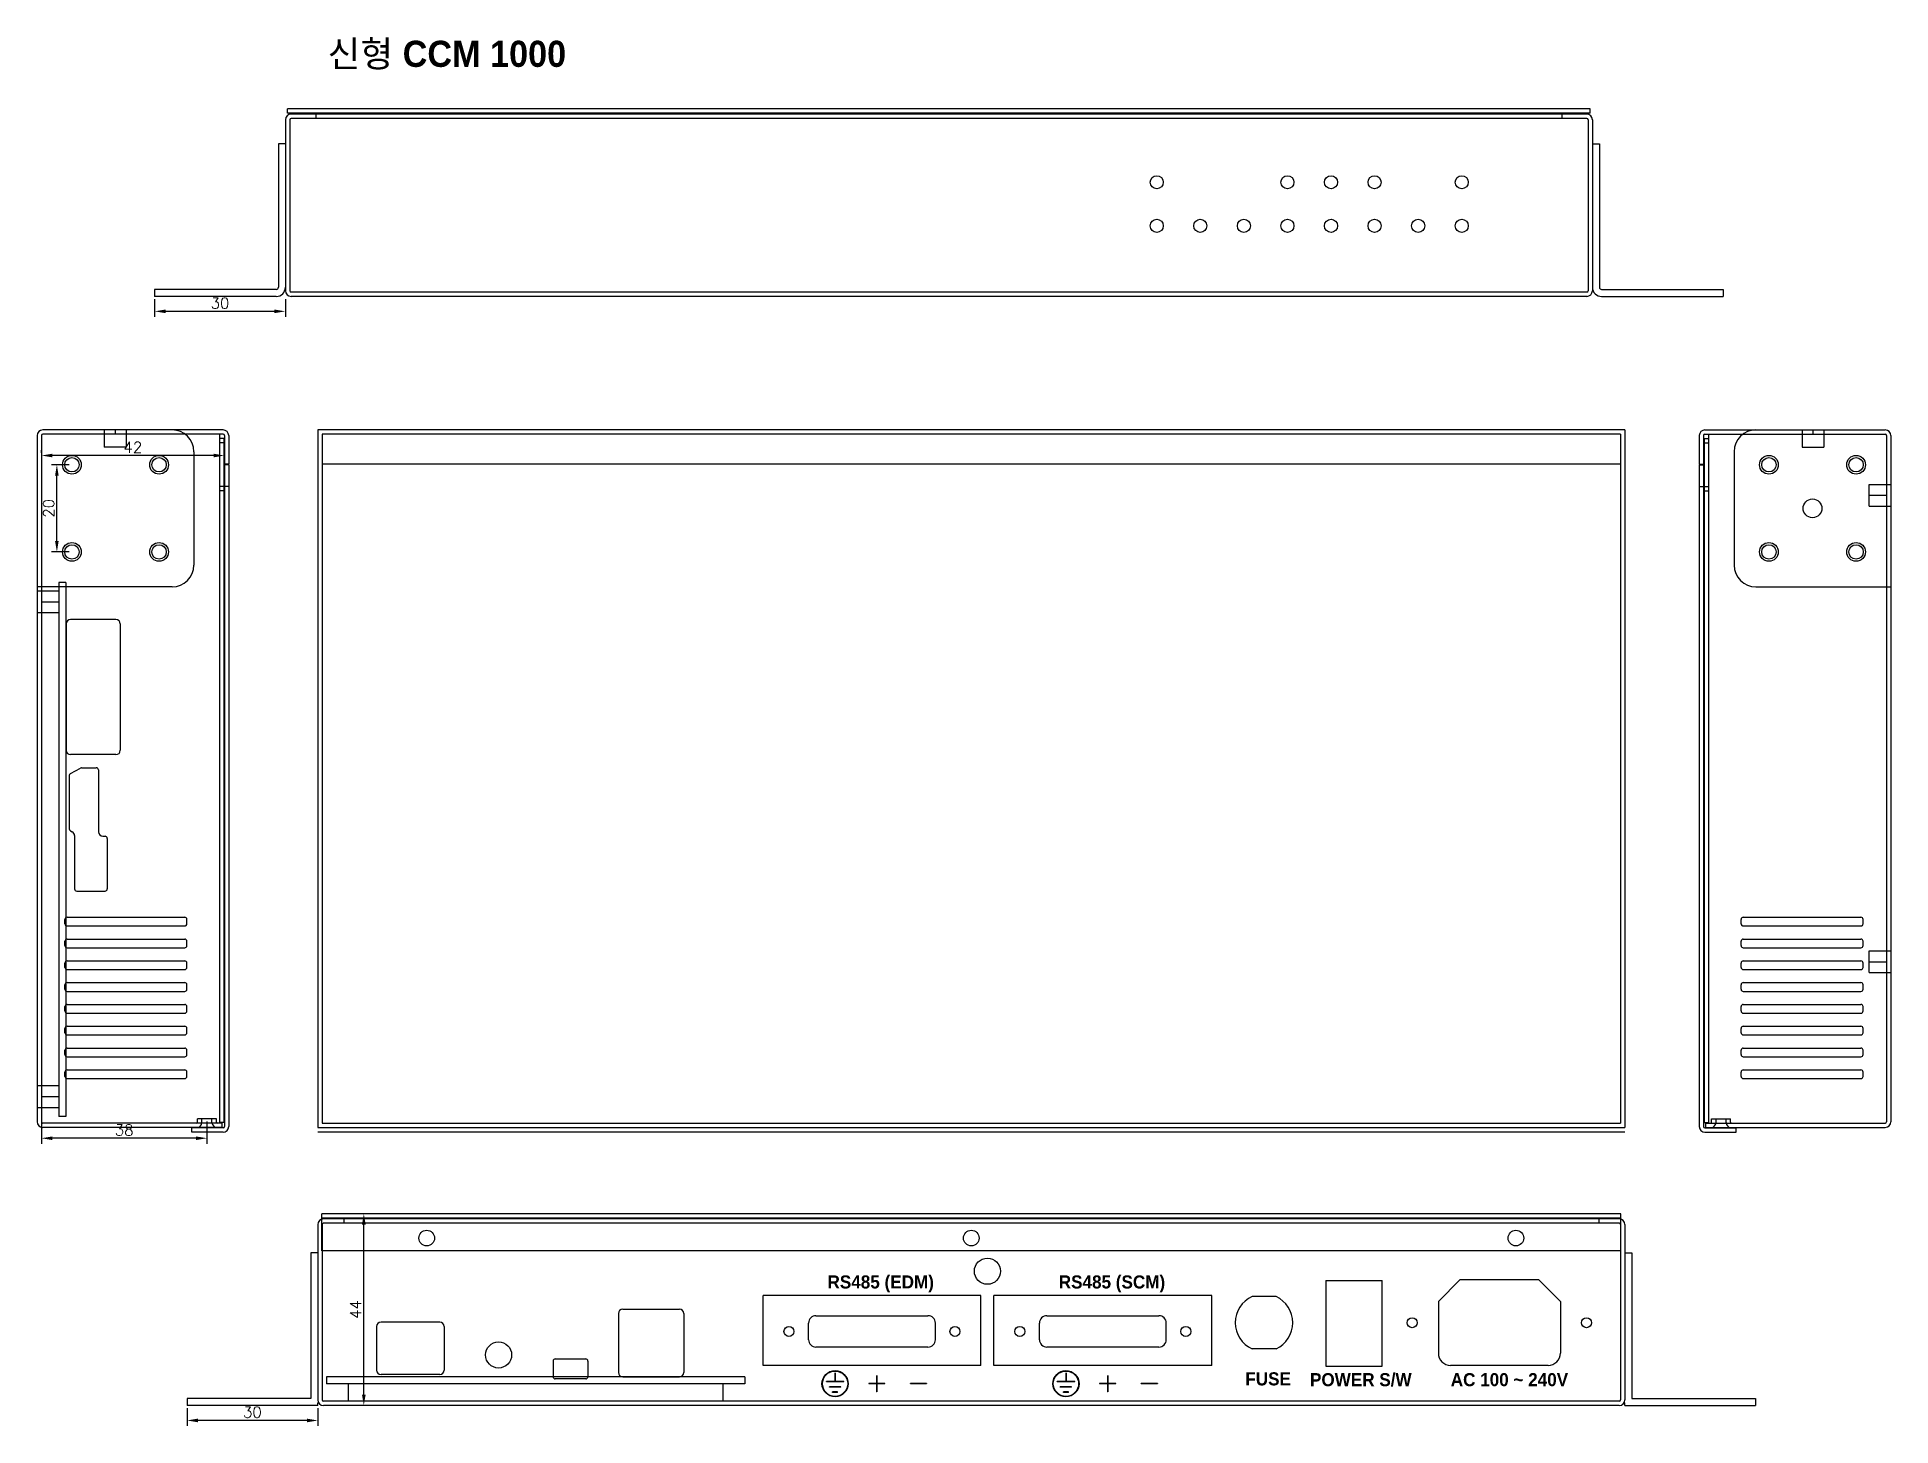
# Model space of a CAD drawing. Extents: x 1176 to 1602, y 401 to 719.
import ezdxf

# ---------------------------------------------------------------- set-up
doc = ezdxf.new("R2010")
doc.units = 0
doc.layers.get('0').update_dxf_attribs({"linetype": 'CONTINUOUS'})
doc.layers.get('DEFPOINTS').update_dxf_attribs({"linetype": 'CONTINUOUS'})
doc.layers.add('LAYER0000', color=7, linetype='CONTINUOUS')
doc.styles.get("Standard").update_dxf_attribs({"font": 'txt.shx', "bigfont": 'whgtxt.shx'})
doc.dimstyles.new('ISO-25', dxfattribs={"dimtxt": 2.5, "dimasz": 2.5, "dimexe": 1.25, "dimexo": 0.625, "dimtad": 1, "dimtxsty": 'STANDARD', "dimcen": 2.5, "dimazin": 3, "dimtfac": 1, "dimtmove": 0, "dimatfit": 3})

# ---------------------------------------------------------------- blocks, each defined once
blk = doc.blocks.new('*D9')
at = {"color": 0}
for p, q in [((1203.02, 659.2), (1203.02, 655.15)), ((1230.52, 656.4), (1205.52, 656.4)), ((1233.02, 659.2), (1233.02, 655.15))]:
    blk.add_line(p, q, dxfattribs=at)
for points in [[(1205.52, 656.82), (1205.52, 655.99), (1203.02, 656.4)], [(1230.52, 656.82), (1230.52, 655.99), (1233.02, 656.4)]]:
    blk.add_solid(points, dxfattribs=at)
at = {"layer": 'DEFPOINTS', "color": 0}
for p in [(1203.02, 659.83), (1233.02, 659.83), (1203.02, 656.4)]:
    blk.add_point(p, dxfattribs=at)
at = {"color": 0, "insert": (1218.02, 658.28), "char_height": 2.5, "attachment_point": 5}
blk.add_mtext('30', dxfattribs=at)
blk = doc.blocks.new('*D10')
at = {"color": 0}
for p, q in [((1183.41, 621.21), (1179.33, 621.21)), ((1180.58, 603.71), (1180.58, 618.71)), ((1183.41, 601.21), (1179.33, 601.21))]:
    blk.add_line(p, q, dxfattribs=at)
for points in [[(1180.16, 618.71), (1180.99, 618.71), (1180.58, 621.21)], [(1180.16, 603.71), (1180.99, 603.71), (1180.58, 601.21)]]:
    blk.add_solid(points, dxfattribs=at)
at = {"layer": 'DEFPOINTS', "color": 0}
for p in [(1180.58, 621.21), (1184.03, 621.21), (1184.03, 601.21)]:
    blk.add_point(p, dxfattribs=at)
at = {"color": 0, "insert": (1178.7, 611.21), "char_height": 2.5, "attachment_point": 5, "rotation": 90}
blk.add_mtext('20', dxfattribs=at)
blk = doc.blocks.new('*D11')
at = {"color": 0}
for p, q in [((1177.03, 623.95), (1177.03, 624.58)), ((1216.53, 623.33), (1179.53, 623.33)), ((1219.03, 623.95), (1219.03, 624.58))]:
    blk.add_line(p, q, dxfattribs=at)
for points in [[(1179.53, 623.74), (1179.53, 622.91), (1177.03, 623.33)], [(1216.53, 623.74), (1216.53, 622.91), (1219.03, 623.33)]]:
    blk.add_solid(points, dxfattribs=at)
at = {"layer": 'DEFPOINTS', "color": 0}
for p in [(1177.03, 623.33), (1177.03, 623.33), (1219.03, 623.33)]:
    blk.add_point(p, dxfattribs=at)
at = {"color": 0, "insert": (1198.03, 625.2), "char_height": 2.5, "attachment_point": 5}
blk.add_mtext('42', dxfattribs=at)
blk = doc.blocks.new('*D12')
at = {"color": 0}
for p, q in [((1177.03, 470.58), (1177.03, 465.47)), ((1215.03, 470.58), (1215.03, 465.47)), ((1212.53, 466.72), (1179.53, 466.72))]:
    blk.add_line(p, q, dxfattribs=at)
for points in [[(1179.53, 467.13), (1179.53, 466.3), (1177.03, 466.72)], [(1212.53, 467.13), (1212.53, 466.3), (1215.03, 466.72)]]:
    blk.add_solid(points, dxfattribs=at)
at = {"layer": 'DEFPOINTS', "color": 0}
for p in [(1177.03, 471.21), (1215.03, 471.21), (1177.03, 466.72)]:
    blk.add_point(p, dxfattribs=at)
at = {"color": 0, "insert": (1196.03, 468.59), "char_height": 2.5, "attachment_point": 5}
blk.add_mtext('38', dxfattribs=at)
blk = doc.blocks.new('*D13')
at = {"color": 0}
for p, q in [((1210.46, 404.78), (1210.46, 400.73)), ((1240.46, 404.78), (1240.46, 400.73)), ((1237.96, 401.98), (1212.96, 401.98))]:
    blk.add_line(p, q, dxfattribs=at)
for points in [[(1212.96, 402.4), (1212.96, 401.56), (1210.46, 401.98)], [(1237.96, 402.4), (1237.96, 401.56), (1240.46, 401.98)]]:
    blk.add_solid(points, dxfattribs=at)
at = {"layer": 'DEFPOINTS', "color": 0}
for p in [(1210.46, 405.41), (1240.46, 405.41), (1210.46, 401.98)]:
    blk.add_point(p, dxfattribs=at)
at = {"color": 0, "insert": (1225.46, 403.86), "char_height": 2.5, "attachment_point": 5}
blk.add_mtext('30', dxfattribs=at)
blk = doc.blocks.new('*D8')
at = {"color": 0}
for p, q in [((1250.86, 449.41), (1249.78, 449.41)), ((1251.03, 407.91), (1251.03, 446.91)), ((1250.86, 405.41), (1249.78, 405.41))]:
    blk.add_line(p, q, dxfattribs=at)
for points in [[(1250.61, 446.91), (1251.45, 446.91), (1251.03, 449.41)], [(1250.61, 407.91), (1251.45, 407.91), (1251.03, 405.41)]]:
    blk.add_solid(points, dxfattribs=at)
at = {"layer": 'DEFPOINTS', "color": 0}
for p in [(1251.03, 449.41), (1251.49, 449.41), (1251.49, 405.41)]:
    blk.add_point(p, dxfattribs=at)
at = {"color": 0, "insert": (1249.16, 427.41), "char_height": 2.5, "attachment_point": 5, "rotation": 90}
blk.add_mtext('44', dxfattribs=at)

msp = doc.modelspace()

# ---------------------------------------------------------------- linework, layer by layer
for p, q in [((1532.523, 702.83), (1233.523, 702.83)), ((1233.523, 701.83), (1233.523, 702.83)), ((1532.523, 701.83), (1532.523, 702.83)), ((1532.523, 701.83), (1233.523, 701.83)), ((1531.723, 701.63), (1234.323, 701.63)), ((1531.723, 700.63), (1234.323, 700.63)), ((1233.023, 694.83), (1231.423, 694.83)), ((1533.023, 694.83), (1534.623, 694.83)), ((1230.923, 661.43), (1203.023, 661.43)), ((1230.923, 659.83), (1203.023, 659.83)), ((1535.123, 661.43), (1563.023, 661.43)), ((1535.123, 659.83), (1563.023, 659.83)), ((1217.932, 628.207), (1217.932, 470.307)), ((1218.932, 627.207), (1218.932, 470.307)), ((1219.032, 627.907), (1219.032, 621.307)), ((1220.032, 627.907), (1220.032, 621.307)), ((1557.538, 627.907), (1557.538, 621.307)), ((1558.538, 627.907), (1558.538, 621.307)), ((1558.638, 627.207), (1558.638, 470.307)), ((1559.638, 628.207), (1559.638, 470.307)), ((1219.032, 621.207), (1219.032, 469.407)), ((1220.032, 621.207), (1220.032, 469.407)), ((1557.538, 621.207), (1557.538, 469.407)), ((1558.538, 621.207), (1558.538, 469.407)), ((1207.034, 593.207), (1176.034, 593.207)), ((1182.732, 584.707), (1182.732, 555.707)), ((1194.132, 585.707), (1183.732, 585.707)), ((1195.132, 584.707), (1195.132, 555.707)), ((1194.132, 554.707), (1183.732, 554.707)), ((1183.432, 549.913), (1183.432, 537.701)), ((1183.689, 550.35), (1186.019, 551.644)), ((1186.262, 551.707), (1189.632, 551.707)), ((1190.132, 551.207), (1190.132, 537.007)), ((1183.689, 537.264), (1184.118, 537.026)), ((1184.632, 536.152), (1184.632, 523.907)), ((1191.132, 536.007), (1191.632, 536.007)), ((1192.132, 535.507), (1192.132, 523.907)), ((1185.132, 523.407), (1191.632, 523.407)), ((1182.432, 515.907), (1182.432, 516.907)), ((1182.932, 517.407), (1209.932, 517.407)), ((1182.932, 515.407), (1209.932, 515.407)), ((1210.432, 515.907), (1210.432, 516.907)), ((1567.138, 515.907), (1567.138, 516.907)), ((1567.638, 517.407), (1594.638, 517.407)), ((1567.638, 515.407), (1594.638, 515.407)), ((1595.138, 515.907), (1595.138, 516.907)), ((1182.432, 510.907), (1182.432, 511.907)), ((1182.932, 512.407), (1209.932, 512.407)), ((1210.432, 510.907), (1210.432, 511.907)), ((1567.138, 510.907), (1567.138, 511.907)), ((1567.638, 512.407), (1594.638, 512.407)), ((1595.138, 510.907), (1595.138, 511.907)), ((1182.432, 505.907), (1182.432, 506.907)), ((1182.932, 510.407), (1209.932, 510.407)), ((1182.932, 507.407), (1209.932, 507.407)), ((1210.432, 505.907), (1210.432, 506.907)), ((1567.138, 505.907), (1567.138, 506.907)), ((1567.638, 510.407), (1594.638, 510.407)), ((1567.638, 507.407), (1594.638, 507.407)), ((1595.138, 505.907), (1595.138, 506.907)), ((1182.932, 505.407), (1209.932, 505.407)), ((1182.932, 502.407), (1209.932, 502.407)), ((1567.638, 505.407), (1594.638, 505.407)), ((1567.638, 502.407), (1594.638, 502.407)), ((1182.432, 500.907), (1182.432, 501.907)), ((1182.932, 500.407), (1209.932, 500.407)), ((1210.432, 500.907), (1210.432, 501.907)), ((1567.138, 500.907), (1567.138, 501.907)), ((1567.638, 500.407), (1594.638, 500.407)), ((1595.138, 500.907), (1595.138, 501.907)), ((1182.432, 495.907), (1182.432, 496.907)), ((1182.932, 497.407), (1209.932, 497.407)), ((1182.932, 495.407), (1209.932, 495.407)), ((1210.432, 495.907), (1210.432, 496.907)), ((1567.138, 495.907), (1567.138, 496.907)), ((1567.638, 497.407), (1594.638, 497.407)), ((1567.638, 495.407), (1594.638, 495.407)), ((1595.138, 495.907), (1595.138, 496.907)), ((1182.432, 490.907), (1182.432, 491.907)), ((1182.932, 492.407), (1209.932, 492.407)), ((1182.932, 490.407), (1209.932, 490.407)), ((1210.432, 490.907), (1210.432, 491.907)), ((1567.138, 490.907), (1567.138, 491.907)), ((1567.638, 492.407), (1594.638, 492.407)), ((1567.638, 490.407), (1594.638, 490.407)), ((1595.138, 490.907), (1595.138, 491.907)), ((1182.432, 485.907), (1182.432, 486.907)), ((1182.932, 487.407), (1209.932, 487.407)), ((1182.932, 485.407), (1209.932, 485.407)), ((1210.432, 485.907), (1210.432, 486.907)), ((1567.138, 485.907), (1567.138, 486.907)), ((1567.638, 487.407), (1594.638, 487.407)), ((1567.638, 485.407), (1594.638, 485.407)), ((1595.138, 485.907), (1595.138, 486.907)), ((1182.432, 480.907), (1182.432, 481.907)), ((1182.932, 482.407), (1209.932, 482.407)), ((1210.432, 480.907), (1210.432, 481.907)), ((1567.138, 480.907), (1567.138, 481.907)), ((1567.638, 482.407), (1594.638, 482.407)), ((1595.138, 480.907), (1595.138, 481.907)), ((1182.932, 480.407), (1209.932, 480.407)), ((1567.638, 480.407), (1594.638, 480.407)), ((1212.882, 470.407), (1212.882, 471.207)), ((1213.882, 470.307), (1213.882, 471.207)), ((1216.182, 470.307), (1216.182, 471.207)), ((1217.182, 470.407), (1217.182, 471.207)), ((1560.388, 470.407), (1560.388, 471.207)), ((1561.388, 470.307), (1561.388, 471.207)), ((1563.688, 470.307), (1563.688, 471.207)), ((1564.688, 470.407), (1564.688, 471.207)), ((1539.559, 449.408), (1241.359, 449.408)), ((1241.359, 440.908), (1241.359, 449.408)), ((1539.559, 448.408), (1241.359, 448.408)), ((1539.159, 448.208), (1241.759, 448.208)), ((1539.159, 447.208), (1241.759, 447.208)), ((1539.559, 440.908), (1539.559, 449.408)), ((1240.459, 440.408), (1238.859, 440.408)), ((1539.559, 440.908), (1241.359, 440.908)), ((1540.459, 440.408), (1542.059, 440.408)), ((1497.659, 429.291), (1502.576, 434.208)), ((1520.742, 434.208), (1502.576, 434.208)), ((1525.659, 429.291), (1520.742, 434.208)), ((1342.659, 414.608), (1342.659, 430.608)), ((1392.659, 430.608), (1342.659, 430.608)), ((1342.659, 414.608), (1342.659, 430.608)), ((1392.659, 430.608), (1342.659, 430.608)), ((1392.659, 414.608), (1392.659, 430.608)), ((1392.659, 414.608), (1392.659, 430.608)), ((1395.659, 414.608), (1395.659, 430.608)), ((1445.659, 430.608), (1395.659, 430.608)), ((1395.659, 414.608), (1395.659, 430.608)), ((1445.659, 430.608), (1395.659, 430.608)), ((1445.659, 414.608), (1445.659, 430.608)), ((1445.659, 414.608), (1445.659, 430.608)), ((1460.408, 430.408), (1454.909, 430.408)), ((1497.659, 429.291), (1497.659, 417.408)), ((1525.659, 429.291), (1525.659, 417.408)), ((1353.109, 420.508), (1353.109, 424.308)), ((1382.209, 420.508), (1382.209, 424.308)), ((1406.109, 420.508), (1406.109, 424.308)), ((1435.209, 420.508), (1435.209, 424.308)), ((1460.408, 418.408), (1454.909, 418.408)), ((1392.659, 414.608), (1342.659, 414.608)), ((1392.659, 414.608), (1342.659, 414.608)), ((1359.138, 412.908), (1359.138, 410.908)), ((1359.238, 412.908), (1359.238, 410.908)), ((1445.659, 414.608), (1395.659, 414.608)), ((1445.659, 414.608), (1395.659, 414.608)), ((1412.138, 412.908), (1412.138, 410.908)), ((1412.238, 412.908), (1412.238, 410.908)), ((1522.859, 414.608), (1500.459, 414.608)), ((1247.459, 410.408), (1247.459, 406.408)), ((1333.459, 410.408), (1333.459, 406.408)), ((1361.188, 410.908), (1357.188, 410.908)), ((1357.188, 410.808), (1357.188, 410.908)), ((1361.188, 410.808), (1357.188, 410.808)), ((1360.488, 409.708), (1357.888, 409.708)), ((1357.888, 409.608), (1357.888, 409.708)), ((1360.488, 409.608), (1357.888, 409.608)), ((1359.788, 408.508), (1358.588, 408.508)), ((1358.588, 408.408), (1358.588, 408.508)), ((1359.138, 410.908), (1359.238, 410.908)), ((1359.788, 408.408), (1359.788, 408.508)), ((1360.488, 409.608), (1360.488, 409.708)), ((1361.188, 410.808), (1361.188, 410.908)), ((1368.709, 410.458), (1366.911, 410.458)), ((1366.911, 410.458), (1366.911, 410.358)), ((1368.709, 410.358), (1366.911, 410.358)), ((1368.709, 412.256), (1368.709, 410.458)), ((1368.709, 410.358), (1368.709, 408.56)), ((1368.809, 410.256), (1368.709, 410.256)), ((1368.809, 408.56), (1368.709, 408.56)), ((1368.809, 412.256), (1368.809, 410.458)), ((1370.607, 410.458), (1368.809, 410.458)), ((1368.809, 410.358), (1368.809, 408.56)), ((1370.607, 410.358), (1368.809, 410.358)), ((1370.607, 410.358), (1370.607, 410.458)), ((1380.177, 410.458), (1376.481, 410.458)), ((1376.481, 410.358), (1376.481, 410.458)), ((1380.177, 410.358), (1376.481, 410.358)), ((1380.177, 410.458), (1380.177, 410.358)), ((1414.188, 410.908), (1410.188, 410.908)), ((1410.188, 410.808), (1410.188, 410.908)), ((1414.188, 410.808), (1410.188, 410.808)), ((1413.488, 409.708), (1410.888, 409.708)), ((1410.888, 409.608), (1410.888, 409.708)), ((1413.488, 409.608), (1410.888, 409.608)), ((1412.788, 408.508), (1411.588, 408.508)), ((1411.588, 408.408), (1411.588, 408.508)), ((1412.138, 410.908), (1412.238, 410.908)), ((1412.788, 408.408), (1412.788, 408.508)), ((1413.488, 409.608), (1413.488, 409.708)), ((1414.188, 410.808), (1414.188, 410.908)), ((1421.709, 410.458), (1419.911, 410.458)), ((1419.911, 410.458), (1419.911, 410.358)), ((1421.709, 410.358), (1419.911, 410.358)), ((1421.709, 412.256), (1421.709, 410.458)), ((1421.709, 410.358), (1421.709, 408.56)), ((1421.809, 410.256), (1421.709, 410.256)), ((1421.809, 408.56), (1421.709, 408.56)), ((1421.809, 412.256), (1421.809, 410.458)), ((1423.607, 410.458), (1421.809, 410.458)), ((1421.809, 410.358), (1421.809, 408.56)), ((1423.607, 410.358), (1421.809, 410.358)), ((1423.607, 410.358), (1423.607, 410.458)), ((1433.177, 410.458), (1429.481, 410.458)), ((1429.481, 410.358), (1429.481, 410.458)), ((1433.177, 410.358), (1429.481, 410.358)), ((1433.177, 410.458), (1433.177, 410.358)), ((1238.859, 407.008), (1210.459, 407.008)), ((1240.459, 405.408), (1210.459, 405.408)), ((1240.459, 405.408), (1240.459, 406)), ((1359.788, 408.408), (1358.588, 408.408)), ((1412.788, 408.408), (1411.588, 408.408)), ((1540.459, 405.408), (1540.459, 406)), ((1540.459, 405.408), (1570.459, 405.408)), ((1542.059, 407.008), (1570.459, 407.008))]:
    msp.add_line(p, q)
at = {"color": 6}
for p, q in [((1596.538, 616.707), (1601.536, 616.707)), ((1596.538, 611.707), (1596.538, 616.707)), ((1596.538, 614.207), (1600.536, 614.207)), ((1596.538, 611.707), (1601.536, 611.707)), ((1596.538, 509.707), (1601.536, 509.707)), ((1596.538, 504.707), (1596.538, 509.707)), ((1596.538, 507.207), (1600.536, 507.207)), ((1596.538, 504.707), (1601.536, 504.707))]:
    msp.add_line(p, q, dxfattribs=at)
at = {"color": 1}
for p, q in [((1181.032, 592.207), (1176.034, 592.207)), ((1181.032, 594.207), (1181.032, 471.707)), ((1182.632, 594.207), (1182.632, 471.707)), ((1181.032, 587.207), (1176.034, 587.207)), ((1181.032, 589.707), (1177.034, 589.707)), ((1181.032, 478.707), (1176.034, 478.707)), ((1181.032, 473.707), (1176.034, 473.707)), ((1181.032, 476.207), (1177.034, 476.207))]:
    msp.add_line(p, q, dxfattribs=at)
for centre, radius in [((1433.023, 686.008), 1.5), ((1463.023, 686.008), 1.5), ((1473.023, 686.008), 1.5), ((1483.023, 686.008), 1.5), ((1503.023, 686.008), 1.5), ((1433.023, 676.008), 1.5), ((1443.023, 676.008), 1.5), ((1453.023, 676.008), 1.5), ((1463.023, 676.008), 1.5), ((1473.023, 676.008), 1.5), ((1483.023, 676.008), 1.5), ((1493.023, 676.008), 1.5), ((1503.023, 676.008), 1.5), ((1184.034, 621.207), 2.15), ((1184.034, 621.207), 1.65), ((1204.034, 621.207), 2.15), ((1204.034, 621.207), 1.65), ((1573.536, 621.207), 2.15), ((1573.536, 621.207), 1.65), ((1593.536, 621.207), 2.15), ((1593.536, 621.207), 1.65), ((1583.536, 611.207), 2.15), ((1184.034, 601.207), 2.15), ((1184.034, 601.207), 1.65), ((1204.034, 601.207), 2.15), ((1204.034, 601.207), 1.65), ((1573.536, 601.207), 2.15), ((1573.536, 601.207), 1.65), ((1593.536, 601.207), 2.15), ((1593.536, 601.207), 1.65), ((1394.159, 436.208), 3), ((1491.659, 424.408), 1.15), ((1531.659, 424.408), 1.15), ((1348.609, 422.408), 1.15), ((1386.709, 422.408), 1.15), ((1401.609, 422.408), 1.15), ((1439.709, 422.408), 1.15), ((1281.959, 417.008), 3), ((1359.188, 410.408), 3), ((1359.188, 410.408), 2.9), ((1412.188, 410.408), 3), ((1412.188, 410.408), 2.9)]:
    msp.add_circle(centre, radius)
at = {"color": 0}
for centre in [(1265.459, 443.81), (1390.459, 443.81), (1515.459, 443.81)]:
    msp.add_circle(centre, 1.8, dxfattribs=at)
for centre, radius, start, end in [((1234.323, 700.33), 1.3, 90, 180), ((1234.323, 700.33), 0.3, 90, 180), ((1531.723, 700.33), 1.3, 0, 90), ((1531.723, 700.33), 0.3, 0, 90), ((1230.923, 661.93), 0.5, 270, 0), ((1230.923, 661.93), 2.1, 270, 0), ((1535.123, 661.93), 2.1, 180, 270), ((1535.123, 661.93), 0.5, 180, 270), ((1218.732, 627.907), 1.3, 0, 90), ((1218.732, 627.907), 0.3, 0, 90), ((1558.838, 627.907), 1.3, 90, 180), ((1558.838, 627.907), 0.3, 90, 180), ((1183.732, 584.707), 1, 90, 180), ((1194.132, 584.707), 1, 0, 90), ((1183.732, 555.707), 1, 180, 270), ((1194.132, 555.707), 1, 270, 0), ((1183.932, 549.913), 0.5, 119.0546, 180), ((1186.262, 551.207), 0.5, 90, 119.0546), ((1189.632, 551.207), 0.5, 0, 90), ((1183.932, 537.701), 0.5, 180, 240.9454), ((1183.632, 536.152), 1, 0, 60.9454), ((1191.132, 537.007), 1, 180, 270), ((1191.632, 535.507), 0.5, 0, 90), ((1185.132, 523.907), 0.5, 180, 270), ((1191.632, 523.907), 0.5, 270, 0), ((1182.932, 516.907), 0.5, 90, 180), ((1182.932, 515.907), 0.5, 180, 270), ((1209.932, 516.907), 0.5, 360, 90), ((1209.932, 515.907), 0.5, 270, 360), ((1567.638, 516.907), 0.5, 90, 180), ((1567.638, 515.907), 0.5, 180, 270), ((1594.638, 516.907), 0.5, 360, 90), ((1594.638, 515.907), 0.5, 270, 360), ((1182.932, 511.907), 0.5, 90, 180), ((1182.932, 510.907), 0.5, 180, 270), ((1209.932, 511.907), 0.5, 360, 90), ((1209.932, 510.907), 0.5, 270, 360), ((1567.638, 511.907), 0.5, 90, 180), ((1567.638, 510.907), 0.5, 180, 270), ((1594.638, 511.907), 0.5, 360, 90), ((1594.638, 510.907), 0.5, 270, 360), ((1182.932, 506.907), 0.5, 90, 180), ((1209.932, 506.907), 0.5, 360, 90), ((1567.638, 506.907), 0.5, 90, 180), ((1594.638, 506.907), 0.5, 360, 90), ((1182.932, 505.907), 0.5, 180, 270), ((1182.932, 501.907), 0.5, 90, 180), ((1209.932, 505.907), 0.5, 270, 360), ((1209.932, 501.907), 0.5, 360, 90), ((1567.638, 505.907), 0.5, 180, 270), ((1567.638, 501.907), 0.5, 90, 180), ((1594.638, 505.907), 0.5, 270, 360), ((1594.638, 501.907), 0.5, 360, 90), ((1182.932, 500.907), 0.5, 180, 270), ((1209.932, 500.907), 0.5, 270, 360), ((1567.638, 500.907), 0.5, 180, 270), ((1594.638, 500.907), 0.5, 270, 360), ((1182.932, 496.907), 0.5, 90, 180), ((1182.932, 495.907), 0.5, 180, 270), ((1209.932, 496.907), 0.5, 360, 90), ((1209.932, 495.907), 0.5, 270, 360), ((1567.638, 496.907), 0.5, 90, 180), ((1567.638, 495.907), 0.5, 180, 270), ((1594.638, 496.907), 0.5, 360, 90), ((1594.638, 495.907), 0.5, 270, 360), ((1182.932, 491.907), 0.5, 90, 180), ((1182.932, 490.907), 0.5, 180, 270), ((1209.932, 491.907), 0.5, 360, 90), ((1209.932, 490.907), 0.5, 270, 360), ((1567.638, 491.907), 0.5, 90, 180), ((1567.638, 490.907), 0.5, 180, 270), ((1594.638, 491.907), 0.5, 360, 90), ((1594.638, 490.907), 0.5, 270, 360), ((1182.932, 486.907), 0.5, 90, 180), ((1182.932, 485.907), 0.5, 180, 270), ((1209.932, 486.907), 0.5, 360, 90), ((1209.932, 485.907), 0.5, 270, 360), ((1567.638, 486.907), 0.5, 90, 180), ((1567.638, 485.907), 0.5, 180, 270), ((1594.638, 486.907), 0.5, 360, 90), ((1594.638, 485.907), 0.5, 270, 360), ((1182.932, 481.907), 0.5, 90, 180), ((1182.932, 480.907), 0.5, 180, 270), ((1209.932, 481.907), 0.5, 360, 90), ((1209.932, 480.907), 0.5, 270, 360), ((1567.638, 481.907), 0.5, 90, 180), ((1567.638, 480.907), 0.5, 180, 270), ((1594.638, 481.907), 0.5, 360, 90), ((1594.638, 480.907), 0.5, 270, 360), ((1212.682, 470.407), 0.2, 270, 360), ((1212.782, 470.307), 1.1, 270, 360), ((1217.282, 470.307), 1.1, 180, 270), ((1217.382, 470.407), 0.2, 180, 270), ((1560.188, 470.407), 0.2, 270, 0), ((1560.288, 470.307), 1.1, 270, 0), ((1564.788, 470.307), 1.1, 180, 270), ((1564.888, 470.407), 0.2, 180, 270), ((1241.759, 446.908), 1.3, 90, 180), ((1241.759, 446.908), 0.3, 90, 180), ((1539.159, 446.908), 1.3, 0, 90), ((1539.159, 446.908), 0.3, 0, 90), ((1457.659, 424.408), 6.6, 114.61998, 245.38002), ((1457.659, 424.408), 6.6, 294.61998, 65.38002), ((1354.809, 424.308), 1.7, 90, 180), ((1380.509, 424.308), 1.7, 0, 90), ((1407.809, 424.308), 1.7, 90, 180), ((1433.509, 424.308), 1.7, 0, 90), ((1354.809, 420.508), 1.7, 180, 270), ((1380.509, 420.508), 1.7, 270, 0), ((1407.809, 420.508), 1.7, 180, 270), ((1433.509, 420.508), 1.7, 270, 0), ((1500.459, 417.408), 2.8, 180, 270), ((1522.859, 417.408), 2.8, 270, 0)]:
    msp.add_arc(centre, radius, start, end)
at = {"layer": 'LAYER0000', "color": 3, "linetype": 'CONTINUOUS'}
for p, q in [((1233.023, 700.33), (1233.023, 661.13)), ((1234.023, 700.33), (1234.023, 661.13)), ((1240.023, 701.63), (1240.023, 700.63)), ((1526.023, 701.63), (1526.023, 700.63)), ((1532.023, 700.33), (1532.023, 661.13)), ((1533.023, 700.33), (1533.023, 661.13)), ((1231.423, 694.83), (1231.423, 661.93)), ((1534.623, 694.83), (1534.623, 661.93)), ((1203.023, 661.43), (1203.023, 659.83)), ((1531.723, 660.83), (1234.323, 660.83)), ((1531.723, 659.83), (1234.323, 659.83)), ((1563.023, 661.43), (1563.023, 659.83)), ((1176.034, 627.907), (1176.034, 470.507)), ((1177.034, 627.907), (1177.034, 470.507)), ((1218.732, 629.207), (1177.334, 629.207)), ((1218.732, 628.207), (1177.334, 628.207)), ((1218.932, 627.207), (1217.932, 627.207)), ((1218.932, 626.207), (1217.932, 626.207)), ((1240.459, 629.207), (1240.459, 469.207)), ((1540.459, 629.207), (1240.459, 629.207)), ((1241.459, 628.207), (1241.459, 470.207)), ((1539.459, 628.207), (1241.459, 628.207)), ((1539.459, 628.207), (1539.459, 470.207)), ((1540.459, 629.207), (1540.459, 469.207)), ((1558.638, 627.207), (1559.638, 627.207)), ((1558.638, 626.207), (1559.638, 626.207)), ((1558.838, 629.207), (1600.236, 629.207)), ((1558.838, 628.207), (1600.236, 628.207)), ((1600.536, 627.907), (1600.536, 470.507)), ((1601.536, 627.907), (1601.536, 470.507)), ((1212.034, 624.207), (1212.034, 598.207)), ((1220.032, 621.307), (1219.032, 621.307)), ((1539.459, 621.307), (1241.459, 621.307)), ((1557.538, 621.307), (1558.538, 621.307)), ((1565.536, 624.207), (1565.536, 598.207)), ((1220.032, 621.207), (1219.032, 621.207)), ((1557.538, 621.207), (1558.538, 621.207)), ((1220.032, 616.207), (1217.932, 616.207)), ((1218.932, 615.207), (1217.932, 615.207)), ((1557.538, 616.207), (1559.638, 616.207)), ((1558.638, 615.207), (1559.638, 615.207)), ((1570.536, 593.207), (1601.536, 593.207)), ((1218.532, 469.207), (1177.332, 469.207)), ((1218.532, 470.207), (1177.334, 470.207)), ((1218.732, 469.107), (1211.532, 469.107)), ((1211.532, 468.107), (1211.532, 469.107)), ((1218.732, 468.107), (1211.532, 468.107)), ((1217.182, 471.207), (1212.882, 471.207)), ((1218.932, 470.307), (1217.932, 470.307)), ((1218.532, 469.207), (1218.532, 470.207)), ((1240.459, 469.207), (1540.459, 469.207)), ((1240.459, 468.207), (1540.459, 468.207)), ((1241.459, 470.207), (1539.459, 470.207)), ((1558.638, 470.307), (1559.638, 470.307)), ((1558.838, 469.107), (1566.038, 469.107)), ((1558.838, 468.107), (1566.038, 468.107)), ((1559.038, 470.207), (1600.236, 470.207)), ((1559.038, 469.207), (1559.038, 470.207)), ((1559.038, 469.207), (1600.238, 469.207)), ((1560.388, 471.207), (1564.688, 471.207)), ((1566.038, 468.107), (1566.038, 469.107)), ((1240.459, 446.908), (1240.459, 406.708)), ((1241.459, 446.908), (1241.459, 406.708)), ((1246.459, 448.208), (1246.459, 447.208)), ((1534.459, 448.208), (1534.459, 447.208)), ((1539.459, 446.908), (1539.459, 406.708)), ((1540.459, 446.908), (1540.459, 406.708)), ((1238.859, 440.408), (1238.859, 407.008)), ((1542.059, 440.408), (1542.059, 407.008)), ((1210.459, 407.008), (1210.459, 405.408)), ((1539.159, 406.408), (1241.759, 406.408)), ((1539.159, 405.408), (1241.759, 405.408)), ((1570.459, 407.008), (1570.459, 405.408))]:
    msp.add_line(p, q, dxfattribs=at)
at = {"layer": 'LAYER0000', "color": 5, "linetype": 'CONTINUOUS'}
for p, q in [((1191.444, 629.207), (1191.444, 625.207)), ((1193.944, 629.207), (1193.944, 628.207)), ((1196.444, 629.207), (1196.444, 625.207)), ((1581.126, 629.207), (1581.126, 625.207)), ((1583.626, 629.207), (1583.626, 628.207)), ((1586.126, 629.207), (1586.126, 625.207)), ((1196.444, 625.207), (1191.444, 625.207)), ((1581.126, 625.207), (1586.126, 625.207))]:
    msp.add_line(p, q, dxfattribs=at)
at = {"layer": 'LAYER0000', "color": 1, "linetype": 'CONTINUOUS'}
for p, q in [((1182.632, 594.207), (1181.032, 594.207)), ((1182.632, 471.707), (1181.032, 471.707)), ((1338.459, 412.008), (1242.459, 412.008)), ((1242.459, 412.008), (1242.459, 410.408)), ((1338.459, 410.408), (1242.459, 410.408)), ((1338.459, 412.008), (1338.459, 410.408))]:
    msp.add_line(p, q, dxfattribs=at)
at = {"layer": 'LAYER0000', "color": 0, "linetype": 'CONTINUOUS', "extrusion": (0, 0, -1)}
for p, q in [((1471.859, 434.058), (1484.759, 434.058)), ((1471.859, 434.058), (1471.859, 414.458)), ((1484.759, 414.458), (1484.759, 434.058)), ((1471.859, 414.458), (1484.759, 414.458))]:
    msp.add_line(p, q, dxfattribs=at)
at = {"layer": 'LAYER0000', "color": 7, "linetype": 'CONTINUOUS'}
for p, q in [((1309.459, 426.508), (1309.459, 413.008)), ((1310.459, 427.508), (1323.459, 427.508)), ((1324.459, 426.508), (1324.459, 413.008)), ((1354.809, 426.008), (1380.509, 426.008)), ((1407.809, 426.008), (1433.509, 426.008)), ((1253.975, 423.508), (1253.975, 413.508)), ((1268.475, 424.508), (1254.975, 424.508)), ((1269.475, 423.508), (1269.475, 413.508)), ((1380.509, 418.808), (1354.809, 418.808)), ((1433.509, 418.808), (1407.809, 418.808)), ((1294.459, 415.608), (1294.459, 412.008)), ((1294.959, 416.108), (1301.959, 416.108)), ((1302.459, 415.608), (1302.459, 412.008)), ((1268.475, 412.508), (1254.975, 412.508)), ((1301.959, 411.508), (1294.959, 411.508)), ((1310.459, 412.008), (1323.459, 412.008))]:
    msp.add_line(p, q, dxfattribs=at)
at = {"layer": 'LAYER0000', "color": 3, "linetype": 'CONTINUOUS'}
for centre, radius, start, end in [((1234.323, 661.13), 1.3, 180, 270), ((1234.323, 661.13), 0.3, 180, 270), ((1531.723, 661.13), 0.3, 270, 0), ((1531.723, 661.13), 1.3, 270, 0), ((1177.334, 627.907), 1.3, 90, 180), ((1177.334, 627.907), 0.3, 90, 180), ((1207.034, 624.207), 5, 0, 90), ((1570.536, 624.207), 5, 90, 180), ((1600.236, 627.907), 1.3, 0, 90), ((1600.236, 627.907), 0.3, 0, 90), ((1207.034, 598.207), 5, 270, 0), ((1570.536, 598.207), 5, 180, 270), ((1177.334, 470.507), 1.3, 180, 270), ((1177.334, 470.507), 0.3, 180, 270), ((1218.732, 469.407), 0.3, 270, 360), ((1218.732, 469.407), 1.3, 270, 0), ((1558.838, 469.407), 1.3, 180, 270), ((1558.838, 469.407), 0.3, 180, 270), ((1600.236, 470.507), 0.3, 270, 0), ((1600.236, 470.507), 1.3, 270, 0), ((1241.759, 406.708), 1.3, 180, 270), ((1241.759, 406.708), 0.3, 180, 270), ((1539.159, 406.708), 0.3, 270, 0), ((1539.159, 406.708), 1.3, 270, 360)]:
    msp.add_arc(centre, radius, start, end, dxfattribs=at)
at = {"layer": 'LAYER0000', "color": 7, "linetype": 'CONTINUOUS'}
for centre, radius, start, end in [((1310.459, 426.508), 1, 90, 180), ((1323.459, 426.508), 1, 0, 90), ((1254.975, 423.508), 1, 90, 180), ((1268.475, 423.508), 1, 0, 90), ((1254.975, 413.508), 1, 180, 270), ((1268.475, 413.508), 1, 270, 0), ((1294.959, 415.608), 0.5, 90, 180), ((1301.959, 415.608), 0.5, 0, 90), ((1310.459, 413.008), 1, 180, 270), ((1323.459, 413.008), 1, 270, 0), ((1294.959, 412.008), 0.5, 180, 270), ((1301.959, 412.008), 0.5, 270, 0)]:
    msp.add_arc(centre, radius, start, end, dxfattribs=at)

# ---------------------------------------------------------------- texts
at = {"attachment_point": 3}
for s, insert, char_height, width in [('{\\fHYGothic-Medium|b1|i0|c129|p18;신형 CCM 1000      }', (1297.464, 718.477), 6, 80.57927), ('{\\fHYGothic-Medium|b1|i0|c129|p18;RS485 (EDM)           }', (1381.882, 435.252), 3, 33.56934), ('{\\fHYGothic-Medium|b1|i0|c129|p18;RS485 (SCM)    }', (1434.96, 435.252), 3, 29.78727), ('{\\fHYGothic-Medium|b1|i0|c129|p18;FUSE}', (1463.822, 413.023), 3, 233.43781), ('{\\fHYGothic-Medium|b1|i0|c129|p18;FUSE}', (1463.822, 413.023), 3, 233.43781), ('{\\fHYGothic-Medium|b1|i0|c129|p18;POWER S/W}', (1491.526, 412.836), 3, 233.43781), ('{\\fHYGothic-Medium|b1|i0|c129|p18;POWER S/W}', (1491.526, 412.836), 3, 233.43781), ('{\\fHYGothic-Medium|b1|i0|c129|p18;AC 100 ~ 240V}', (1527.447, 412.836), 3, 233.43781), ('{\\fHYGothic-Medium|b1|i0|c129|p18;AC 100 ~ 240V}', (1527.447, 412.836), 3, 233.43781)]:
    msp.add_mtext(s, dxfattribs=dict(at, insert=insert, char_height=char_height, width=width))

# ---------------------------------------------------------------- dimensions: what is measured, and where the dimension line sits
for base, p1, p2, picture, middle in [((1203.023, 656.402), (1233.023, 659.83), (1203.023, 659.83), '*D9', (1218.023, 658.277)), ((1210.459, 401.98), (1240.459, 405.408), (1210.459, 405.408), '*D13', (1225.459, 403.855))]:
    dim = msp.add_linear_dim(base=base, p1=p1, p2=p2, dimstyle='ISO-25')
    dim.commit()
    dim.dimension.update_dxf_attribs({"geometry": picture, "text_midpoint": middle})
for base, p1, p2, angle, picture, middle in [((1177.034, 623.328), (1219.032, 623.328), (1177.034, 623.328), 180, '*D11', (1198.033, 625.203)), ((1180.575, 621.207), (1184.034, 601.207), (1184.034, 621.207), 90, '*D10', (1178.7, 611.207)), ((1177.034, 466.718), (1215.032, 471.207), (1177.034, 471.207), 180, '*D12', (1196.033, 468.593)), ((1251.031, 449.408), (1251.486, 405.408), (1251.486, 449.408), 90, '*D8', (1249.156, 427.408))]:
    dim = msp.add_linear_dim(base=base, p1=p1, p2=p2, angle=angle, dimstyle='ISO-25')
    dim.commit()
    dim.dimension.update_dxf_attribs({"geometry": picture, "text_midpoint": middle})

doc.saveas('drawing.dxf')
